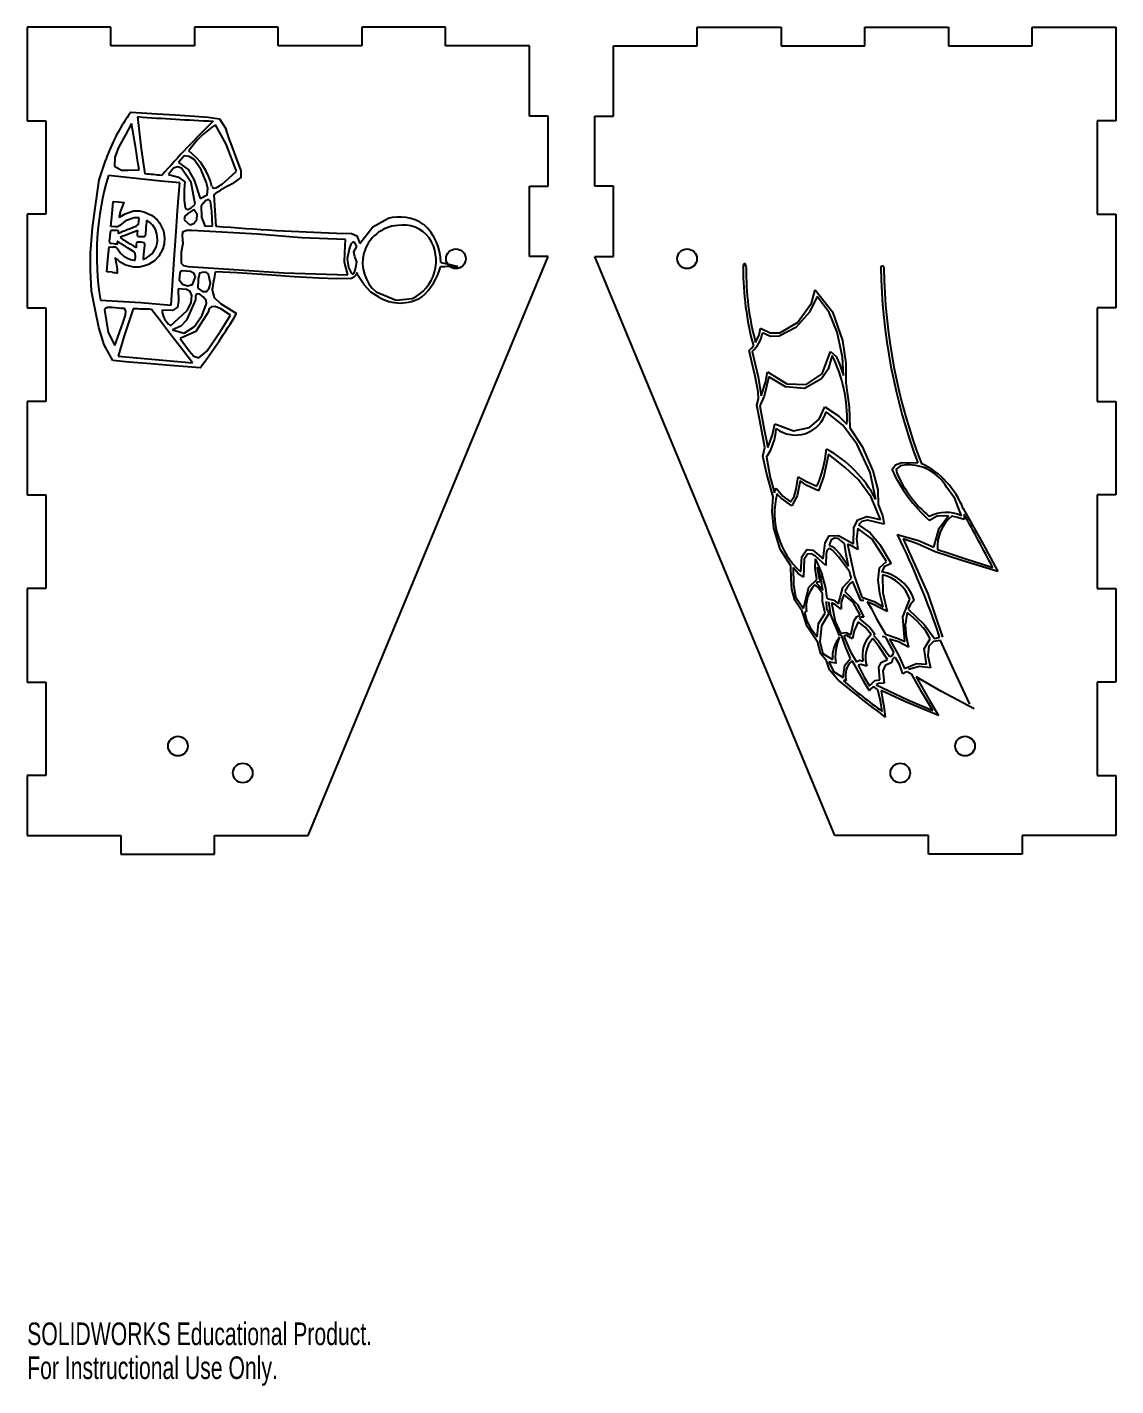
# Model space of a CAD drawing. Header units: millimetres. Extents: x -42 to 634, y -27 to 264.
# Drawn here: x -42.3 to 190.2, y -27 to 263.4 of the extents above; entities that cross this region are included whole.
import ezdxf

# ---------------------------------------------------------------- set-up
doc = ezdxf.new("R2010")
doc.units = ezdxf.units.MM
doc.styles.add('SLDTEXTSTYLE0', font='TXT', dxfattribs={"width": 0.7})

msp = doc.modelspace()

# ---------------------------------------------------------------- linework, layer by layer
at = {"color": 7, "linetype": 'Continuous'}
for p, q in [((-24.44, 263.44), (-42.32, 263.44)), ((-42.32, 263.44), (-42.32, 243.44)), ((-24.44, 259.44), (-24.44, 263.44)), ((-6.56, 263.44), (-6.56, 259.44)), ((11.32, 263.44), (-6.56, 263.44)), ((11.32, 259.44), (11.32, 263.44)), ((47.08, 263.44), (29.2, 263.44)), ((29.2, 263.44), (29.2, 259.44)), ((47.08, 259.44), (47.08, 263.44)), ((100.84, 263.44), (118.72, 263.44)), ((100.84, 259.44), (100.84, 263.44)), ((118.72, 263.44), (118.72, 259.44)), ((136.6, 259.44), (136.6, 263.44)), ((136.6, 263.44), (154.48, 263.44)), ((154.48, 263.44), (154.48, 259.44)), ((172.36, 259.44), (172.36, 263.44)), ((172.36, 263.44), (190.24, 263.44)), ((190.24, 263.44), (190.24, 243.44)), ((-6.56, 259.44), (-24.44, 259.44)), ((29.2, 259.44), (11.32, 259.44)), ((64.96, 259.44), (47.08, 259.44)), ((64.96, 244.44), (64.96, 259.44)), ((82.96, 259.44), (100.84, 259.44)), ((82.96, 244.44), (82.96, 259.44)), ((118.72, 259.44), (136.6, 259.44)), ((154.48, 259.44), (172.36, 259.44)), ((68.96, 244.44), (64.96, 244.44)), ((68.96, 229.44), (68.96, 244.44)), ((78.96, 244.44), (82.96, 244.44)), ((78.96, 229.44), (78.96, 244.44)), ((-42.32, 243.44), (-38.32, 243.44)), ((-38.32, 243.44), (-38.32, 223.44)), ((186.24, 243.44), (186.24, 223.44)), ((190.24, 243.44), (186.24, 243.44)), ((64.96, 214.44), (64.96, 229.44)), ((64.96, 229.44), (68.96, 229.44)), ((82.96, 229.44), (78.96, 229.44)), ((82.96, 214.44), (82.96, 229.44)), ((-24.19, 223.52), (-23.95, 226.18)), ((-23.95, 226.18), (-22.78, 226.08)), ((-38.32, 223.44), (-42.32, 223.44)), ((-42.32, 223.44), (-42.32, 203.44)), ((-24.43, 220.86), (-24.19, 223.52)), ((-23.59, 220.79), (-24.43, 220.86)), ((-18.42, 222.67), (-18.66, 222.69)), ((-18.49, 221.89), (-18.42, 222.67)), ((186.24, 223.44), (190.24, 223.44)), ((190.24, 223.44), (190.24, 203.44)), ((-25.07, 213.81), (-24.83, 216.47)), ((-24.83, 216.47), (-23.99, 216.39)), ((-25.31, 211.15), (-25.07, 213.81)), ((-19.48, 213.64), (-19.24, 213.61)), ((-19.24, 213.61), (-19.17, 214.39)), ((17.68, 90.64), (68.96, 214.44)), ((68.96, 214.44), (64.96, 214.44)), ((78.96, 214.44), (82.96, 214.44)), ((130.24, 90.64), (78.96, 214.44)), ((-24.14, 211.04), (-25.31, 211.15)), ((-42.32, 203.44), (-38.32, 203.44)), ((-38.32, 203.44), (-38.32, 183.44)), ((186.24, 203.44), (186.24, 183.44)), ((190.24, 203.44), (186.24, 203.44)), ((-38.32, 183.44), (-42.32, 183.44)), ((-42.32, 183.44), (-42.32, 163.44)), ((186.24, 183.44), (190.24, 183.44)), ((190.24, 183.44), (190.24, 163.44)), ((-42.32, 163.44), (-38.32, 163.44)), ((-38.32, 163.44), (-38.32, 143.44)), ((186.24, 163.44), (186.24, 143.44)), ((190.24, 163.44), (186.24, 163.44)), ((-38.32, 143.44), (-42.32, 143.44)), ((-42.32, 143.44), (-42.32, 123.44)), ((186.24, 143.44), (190.24, 143.44)), ((190.24, 143.44), (190.24, 123.44)), ((-42.32, 123.44), (-38.32, 123.44)), ((-38.32, 123.44), (-38.32, 103.44)), ((186.24, 123.44), (186.24, 103.44)), ((190.24, 123.44), (186.24, 123.44)), ((-38.32, 103.44), (-42.32, 103.44)), ((-42.32, 103.44), (-42.32, 90.64)), ((186.24, 103.44), (190.24, 103.44)), ((190.24, 103.44), (190.24, 90.64)), ((-42.32, 90.64), (-22.32, 90.64)), ((-22.32, 90.64), (-22.32, 86.64)), ((-2.32, 86.64), (-2.32, 90.64)), ((-2.32, 90.64), (17.68, 90.64)), ((150.24, 90.64), (130.24, 90.64)), ((150.24, 86.64), (150.24, 90.64)), ((170.24, 90.64), (170.24, 86.64)), ((190.24, 90.64), (170.24, 90.64)), ((-22.32, 86.64), (-2.32, 86.64)), ((170.24, 86.64), (150.24, 86.64))]:
    msp.add_line(p, q, dxfattribs=at)
at = {"color": 7, "linetype": 'Continuous', "flags": 128}
for points in [[(-20.15, 245.28), (-17.87, 245.12), (-14.53, 244.91), (-10.74, 244.67), (-6.55, 244.4), (-3.63, 244.2)], [(-18.73, 244.31), (-17.97, 237.4), (-17.18, 232.06)], [(-3.63, 244.2), (-1.21, 243.87), (0.05, 241.82), (0.68, 239.77), (1.41, 237.95)], [(-20.06, 242.87), (-21.29, 240.45), (-22.79, 237.73), (-23.61, 235.63), (-23.63, 233.74)], [(2.38, 232.66), (0.22, 238.46), (-2.09, 242.57)], [(-5.12, 232.97), (-6.65, 235.13), (-7.69, 235.83), (-8.75, 235.91), (-9.96, 234.54)], [(1.41, 237.95), (2.69, 234.45), (3.35, 232.77), (3.35, 231.32), (1.49, 229.95)], [(-27.83, 224.74), (-26.91, 230.8), (-25.51, 235.1)], [(-23.63, 233.74), (-22.18, 232.86), (-20.74, 232.88), (-18.42, 232.92)], [(-9.34, 233.3), (-10.19, 233.57), (-11.05, 233.33), (-12.12, 231.95)], [(-9.96, 234.54), (-7.91, 233), (-6.67, 230.76), (-5.39, 226.85)], [(-6.45, 225.58), (-7.27, 230.23), (-9.34, 233.3)], [(-5.39, 226.85), (-3.87, 227.62), (-3.71, 228.94), (-4.04, 230.19), (-5.12, 232.97)], [(-2.83, 229.38), (-2.51, 229.03), (-1.95, 229.1), (-0.69, 229.88), (0.71, 231.07), (2.38, 232.66)], [(-9.71, 230.14), (-13.76, 230.49), (-18.37, 231.02), (-24.96, 231.71)], [(-12.12, 231.95), (-10.01, 231.4), (-8.64, 230.39), (-8.76, 228.71)], [(-11.54, 204.04), (-11.24, 208.29), (-10.89, 213.85), (-10.5, 219.79), (-10.2, 224.15), (-9.93, 227.75), (-9.71, 230.14)], [(-8.76, 228.71), (-8.77, 226.39), (-8.57, 224.89), (-8.35, 224.58), (-8.02, 224.48), (-7.29, 224.82), (-6.45, 225.58)], [(-2.7, 220.87), (-2.88, 224.05), (-3.06, 225.73), (-3.26, 226.3), (-3.57, 226.58), (-4.19, 226.35), (-5.12, 225.27)], [(-2.48, 227.62), (-2.25, 224.26), (-2.03, 220.92)], [(-28.82, 215.13), (-28.39, 220.52), (-27.83, 224.74)], [(-22.78, 226.08), (-21.7, 225.98), (-21.61, 225.97), (-21.61, 225.97), (-21.61, 225.97), (-21.61, 225.97), (-21.61, 225.97), (-21.61, 225.97)], [(-22.55, 223.44), (-22.68, 223.05), (-22.69, 222.9), (-22.67, 222.87), (-22.64, 222.85), (-22.53, 222.87), (-22.41, 222.93), (-22.11, 223.1), (-21.38, 223.55), (-19.6, 224.16)], [(-22.43, 223.76), (-22.51, 223.56), (-22.55, 223.44)], [(-19.6, 224.16), (-18.34, 224.16), (-17.37, 223.97)], [(-17.37, 223.97), (-15.64, 223.16), (-14.51, 222.19)], [(-8.78, 222.26), (-7.59, 221.2), (-6.69, 221.46), (-6.06, 222.3), (-5.98, 223.4), (-6.69, 224.49)], [(-6.69, 224.49), (-8.05, 223.56), (-8.63, 223.02), (-8.78, 222.26)], [(-5.12, 225.27), (-5.08, 222.83), (-4.38, 220.96), (-2.7, 220.87)], [(-22.49, 221.05), (-23.03, 220.73), (-23.59, 220.79)], [(-19.45, 222.68), (-21.32, 222.06), (-22.49, 221.05)], [(-20.48, 220.36), (-19.66, 220.68), (-19.05, 220.92)], [(-18.66, 222.69), (-19.11, 222.7), (-19.45, 222.68)], [(-19.05, 220.92), (-18.54, 221.31), (-18.49, 221.89)], [(-15.74, 221.33), (-16.11, 221.67), (-16.43, 221.91)], [(-15.68, 221.27), (-15.72, 221.31), (-15.74, 221.33)], [(-15.29, 220.79), (-15.51, 221.08), (-15.68, 221.27)], [(-14.92, 220.17), (-15.12, 220.53), (-15.29, 220.79)], [(-14.51, 222.19), (-14.26, 221.89), (-14.07, 221.64)], [(-14.07, 221.64), (-13.23, 219.92), (-12.97, 218.43)], [(28.76, 217.17), (31.55, 220.73), (34.7, 222.54)], [(-23.9, 217.1), (-24.51, 217.19), (-24.68, 217.41), (-24.71, 217.73), (-24.58, 218.66)], [(-24.58, 218.66), (-24.53, 219.62), (-24.46, 219.9), (-24.25, 220.05), (-23.64, 220.08)], [(-23.64, 220.08), (-23.18, 220.06), (-22.89, 219.96), (-22.86, 219.7)], [(-22.86, 219.7), (-22.88, 219.51), (-22.88, 219.46), (-22.86, 219.43), (-22.81, 219.43), (-22.65, 219.49)], [(-22.65, 219.49), (-22.43, 219.58), (-22.28, 219.64)], [(-22.28, 219.64), (-22.08, 219.72), (-21.88, 219.8)], [(-21.88, 219.8), (-21.61, 219.9), (-21.42, 219.98)], [(-21.42, 219.98), (-20.8, 220.23), (-20.48, 220.36)], [(-19.36, 219.71), (-20.33, 219.32), (-21.27, 218.96)], [(-17.96, 218.59), (-18.5, 218.62), (-18.69, 218.72), (-18.74, 218.97), (-18.72, 219.32)], [(-18.72, 219.32), (-18.67, 219.93), (-18.66, 219.98), (-18.66, 219.98), (-18.66, 219.98), (-18.66, 219.98), (-18.66, 219.98)], [(-16.98, 220.33), (-17.02, 219.23), (-17.09, 218.87), (-17.3, 218.65), (-17.96, 218.59)], [(-14.46, 218.04), (-14.59, 219.27), (-14.92, 220.17)], [(-14.54, 217.28), (-14.48, 217.71), (-14.46, 218.04)], [(-12.97, 218.43), (-13.06, 217.09), (-13.35, 216.05)], [(-9.21, 218.85), (-9.1, 217.17), (-9.4, 215.33), (-9.42, 212.98), (-8.9, 212.48), (-7.92, 212.31)], [(-7.13, 219.97), (-8.24, 219.98), (-9.12, 219.65), (-9.21, 218.85)], [(25.71, 218.05), (16.26, 218.42), (6.87, 219.21), (-7.13, 219.97)], [(23.75, 219.43), (26.99, 219.33), (28.12, 218.81), (28.76, 217.17)], [(26.17, 210.47), (25.46, 213.18), (25.55, 215.23), (25.71, 218.05)], [(-28.57, 207.03), (-28.79, 211.51), (-28.82, 215.13)], [(-23.07, 217.33), (-23.13, 217.08), (-23.46, 217.02), (-23.9, 217.1)], [(-23.08, 216.18), (-22.4, 215.14), (-21.67, 214.48)], [(-22.82, 217.49), (-22.96, 217.59), (-23.02, 217.6), (-23.04, 217.57), (-23.05, 217.52), (-23.07, 217.33)], [(-22.48, 217.28), (-22.65, 217.39), (-22.82, 217.49)], [(-22.12, 217.06), (-22.35, 217.2), (-22.48, 217.28)], [(-21.74, 216.82), (-21.94, 216.94), (-22.12, 217.06)], [(-21.31, 216.54), (-21.58, 216.72), (-21.74, 216.82)], [(-20.87, 216.27), (-21.09, 216.41), (-21.31, 216.54)], [(-21.3, 217.73), (-20.18, 217.04), (-19.56, 216.65)], [(-19.17, 214.39), (-19.22, 215.07), (-19.58, 215.52), (-20.87, 216.27)], [(-18.93, 216.96), (-18.9, 217.39), (-18.76, 217.57), (-18.06, 217.54)], [(-18.06, 217.54), (-17.41, 217.42), (-17.23, 217.13), (-17.23, 216.71), (-17.4, 215.65)], [(-17.4, 215.65), (-17.55, 213.98), (-17.56, 213.85), (-17.56, 213.84), (-17.56, 213.84), (-17.56, 213.84), (-17.56, 213.84), (-17.56, 213.84)], [(-16.41, 214.41), (-15.77, 214.95), (-15.34, 215.45)], [(-15.34, 215.45), (-14.79, 216.43), (-14.54, 217.28)], [(-13.35, 216.05), (-14.2, 214.5), (-15.14, 213.51)], [(28.13, 216.53), (27.71, 217.32), (27.32, 217.54), (26.83, 217.07), (26.44, 216.02), (26.07, 213.92)], [(27.88, 212.11), (28.08, 213.26), (27.67, 214.36), (27.43, 215.43), (28.13, 216.53)], [(-22.44, 213.21), (-23.04, 213.76), (-23.45, 214.09), (-23.49, 214.07), (-23.5, 214.02), (-23.48, 213.81)], [(-23.48, 213.81), (-23.39, 213.32), (-23.27, 212.61)], [(-23.27, 212.61), (-23.12, 211.78), (-23.07, 211.5)], [(-19.54, 212.14), (-21.22, 212.55), (-22.44, 213.21)], [(-21.67, 214.48), (-20.9, 214.03), (-20.24, 213.78)], [(-20.24, 213.78), (-19.83, 213.68), (-19.48, 213.64)], [(-16.73, 212.57), (-18.3, 212.16), (-19.54, 212.14)], [(-17.45, 213.88), (-16.85, 214.14), (-16.41, 214.41)], [(-16.38, 212.72), (-16.59, 212.63), (-16.73, 212.57)], [(-15.14, 213.51), (-15.82, 213.03), (-16.38, 212.72)], [(-7.92, 212.31), (2.93, 211.55), (12.51, 210.94), (26.17, 210.47)], [(26.07, 213.92), (26.31, 212.05), (26.87, 210.89), (27.12, 210.7), (27.36, 210.73), (27.68, 211.23), (27.88, 212.11)], [(46.03, 213.16), (47.74, 212.8), (49.69, 212.3)], [(110.62, 212.06), (110.82, 212.83), (110.9, 212.9), (110.99, 212.89), (111.29, 212.03)], [(140.05, 212.07), (140.17, 212.33), (140.4, 212.39), (140.63, 212.28), (140.72, 212)], [(-9.73, 210.79), (-9.85, 209.44), (-9.16, 208.51), (-8.08, 208.13), (-7.02, 208.42), (-6.37, 210.1)], [(-6.37, 210.1), (-6.64, 210.77), (-7.42, 211.23), (-9.25, 211.38), (-9.62, 211.16), (-9.73, 210.79)], [(-5.84, 207.68), (-4.83, 206.95), (-4.04, 206.97), (-3.43, 207.62), (-3.14, 208.65), (-3.56, 210.67), (-4.02, 211.01), (-4.64, 211.04)], [(-4.64, 211.04), (-5.53, 210.85), (-5.77, 209.47), (-5.84, 207.68)], [(23.75, 209.62), (19.96, 209.76), (14.75, 210.09), (8.95, 210.49), (2.54, 210.94), (-2.1, 211.17)], [(28.2, 210.79), (27.48, 210.01), (27, 209.71), (23.75, 209.62)], [(32.7, 205.79), (31.08, 206.82), (29.67, 208.36), (28.27, 210.51), (28.14, 210.78), (28.12, 210.85), (28.11, 210.88), (28.11, 210.89), (28.11, 210.89), (28.11, 210.89), (28.12, 210.89), (28.16, 210.85), (28.2, 210.79)], [(-23.99, 192.21), (-25.86, 195.56), (-27.02, 199.21), (-27.75, 202.7), (-28.57, 207.03)], [(-10.08, 207.51), (-9.99, 204.84), (-10.22, 203.57), (-11.25, 202.9), (-13.52, 202.91)], [(-7.13, 206.06), (-7.53, 206.93), (-8.28, 207.38), (-10.08, 207.51)], [(-4.02, 204.39), (-4.11, 205.04), (-4.69, 205.81), (-5.46, 206.38), (-6.12, 206.43), (-6.36, 206.02), (-6.33, 205.14)], [(-2.77, 207.22), (-2.35, 205.63), (-1.01, 204.38), (2.42, 202.2)], [(32.22, 206.86), (36.48, 205.06), (39.92, 205.41)], [(114.37, 199.11), (116.4, 198.09), (118.44, 198.1), (122.21, 200.33), (125.21, 204.44), (126.01, 207.29)], [(126.01, 207.29), (129.72, 202.59), (131.83, 196.45), (132.54, 191.58), (132.56, 187.44)], [(-26.68, 205.1), (-18.06, 204.56), (-11.54, 204.04)], [(-22.18, 203.32), (-24.17, 203.49), (-25.19, 203.49), (-25.57, 203.32), (-25.8, 202.98)], [(-23.62, 195.36), (-21.86, 200.18), (-21.35, 201.88), (-21.27, 202.82), (-21.54, 203.27), (-22.18, 203.32)], [(-11.73, 199.63), (-8.17, 202.87), (-7.32, 204.49), (-7.13, 206.06)], [(-6.33, 205.14), (-8.29, 200.81), (-9.52, 199.52), (-11.24, 198.74)], [(-11.24, 198.74), (-8.77, 198.06), (-6.6, 199.42), (-4.94, 201.86), (-4.02, 204.39)], [(1.11, 201.89), (-0.95, 203.25), (-2.16, 203.72), (-2.97, 203.67), (-3.42, 203.29), (-3.69, 202.54)], [(126.45, 205.84), (124.81, 202.49), (121.88, 199.24), (118.32, 197.36), (116.5, 197.31), (114.77, 198.07)], [(132.06, 188.98), (131.83, 192.89), (130.73, 198.24), (129.04, 202.45), (126.45, 205.84)], [(-25.8, 202.98), (-25.05, 198.18), (-23.62, 195.36)], [(-19.71, 203.21), (-21.59, 197.43), (-22.9, 193.14)], [(-7.02, 191.65), (-9.06, 194.37), (-11.81, 197.97), (-13.98, 200.8), (-15.73, 203.11)], [(-3.69, 202.54), (-6.27, 198.35), (-9.63, 196.92)], [(-3.97, 194.16), (-1.05, 198.42), (1.11, 201.89)], [(113.3, 196.04), (114.04, 197.64), (114.37, 199.11)], [(-9.63, 196.92), (-7.73, 194.28), (-6.73, 193.14), (-5.64, 192.74), (-3.97, 194.16)], [(111.89, 194.31), (112.42, 194.85), (112.81, 195.29)], [(-5.37, 190.65), (-8.06, 190.84), (-11.77, 191.12), (-15.9, 191.45), (-20.53, 191.86), (-23.99, 192.21)], [(-22.9, 193.14), (-18.89, 192.77), (-14.11, 192.3), (-7.02, 191.65)], [(113.58, 182.62), (113.9, 183.96), (113.82, 185.5), (113.21, 188.82), (112.47, 191.85), (111.89, 194.31)], [(112.54, 194.12), (113.82, 188.69), (114.47, 184.64)], [(115.81, 189.78), (119.96, 187.2), (124.11, 187.06), (127.48, 189.36), (129.29, 194.11)], [(129.67, 193.24), (128.76, 190.33), (127.39, 188.23), (123.73, 186.19), (119.67, 186.52), (116.15, 188.66)], [(129.29, 194.11), (130.47, 193.04), (131.14, 191.6), (132.06, 188.98)], [(114.47, 184.64), (115.41, 187.46), (115.81, 189.78)], [(116.15, 188.66), (115.14, 184.53), (114.2, 182.47)], [(132.56, 187.44), (133.27, 182.3), (133.39, 177.79)], [(114.95, 175.13), (114.21, 179.33), (113.58, 182.62)], [(114.2, 182.47), (115.12, 177.46), (115.89, 173.55)], [(117.39, 178.63), (121.37, 177.13), (124.82, 177.85), (126.85, 179.65), (128.06, 182.27)], [(128.06, 182.27), (130.98, 180.38), (132.8, 178.57)], [(138.96, 162.48), (137.78, 168.25), (134.97, 174.26), (131.92, 178.35), (128.38, 181.22)], [(115.89, 173.55), (116.91, 176.31), (117.39, 178.63)], [(133.39, 177.79), (136.05, 173.8), (138.31, 168.58), (139.38, 164.57), (139.5, 161.41)], [(114.83, 171.72), (115.29, 173.55), (114.95, 175.13)], [(117.01, 163.02), (115.66, 167.86), (114.83, 171.72)], [(115.63, 171.52), (116.41, 167.18), (117.31, 163.86)], [(128.88, 172.16), (127.85, 167.49), (126.72, 164.3)], [(140, 158.21), (137.98, 162.95), (135.24, 166.66), (132.41, 169.32), (128.88, 172.16)], [(142.43, 168.79), (143.15, 169.85), (144.5, 170.35), (147.94, 170.3)], [(145.52, 169.89), (144.26, 169.67), (143.29, 168.94), (143.45, 168.15)], [(120.75, 161.97), (121.55, 163.12), (121.94, 164.68), (122.42, 167.32)], [(122.81, 166.48), (122.15, 163.26), (121.06, 161.1)], [(122.42, 167.32), (124.18, 166.29), (126.38, 165.29)], [(126.72, 164.3), (124.26, 165.48), (122.81, 166.48)], [(120.85, 148.27), (118.51, 151.84), (117.18, 156.31), (116.81, 159.87), (117.01, 163.02)], [(117.31, 163.86), (117.43, 164.26), (117.66, 164.88)], [(117.66, 164.88), (119.14, 163.17), (120.75, 161.97)], [(121.06, 161.1), (118.76, 162.74), (117.86, 163.66)], [(157.26, 158.99), (155.83, 162.65), (154.14, 165.04)], [(139.5, 161.41), (140.38, 159.05), (140.77, 157.17)], [(157.65, 160.51), (161.92, 152.89), (165.06, 147.05)], [(134.24, 152.99), (134.26, 156.45), (135.11, 158.1), (137.03, 158.8), (140, 158.21)], [(140.77, 157.17), (137.18, 158.06), (135.97, 157.75), (135.3, 157.05)], [(135.3, 157.05), (137.8, 155.34), (139.85, 152.83), (142.23, 148.81)], [(154.47, 159), (152.09, 158.88), (150.42, 158.01)], [(151.36, 152.27), (152.48, 156.36), (154.47, 159)], [(157.86, 158.19), (156.39, 158.64), (155.21, 158.87)], [(157.82, 159.34), (157.84, 158.72), (157.86, 158.19)], [(127.73, 149.76), (128.14, 153.23), (129.04, 154.7), (130.98, 154.79), (134.24, 152.99)], [(132.3, 153.08), (130.91, 154.1), (130.13, 154.19), (129.47, 153.88), (129, 152.71)], [(135.14, 156.26), (134.83, 154.06), (135.11, 151.81)], [(141.24, 149.22), (138.22, 153.98), (135.14, 156.26)], [(143.57, 154.97), (148.12, 153.7), (151.36, 152.27)], [(151.63, 151.31), (147.9, 153.02), (144.83, 154.05)], [(144.83, 154.05), (150.12, 142.28), (153.23, 133.01)], [(122.93, 146.99), (123.14, 150.2), (124.27, 151.75), (125.5, 151.62), (127.73, 149.76)], [(128.83, 151.93), (128.55, 151.61), (128.39, 150.94), (128.3, 148.33)], [(133.35, 147.05), (131.02, 150.23), (129.79, 151.57), (129.26, 151.91), (128.83, 151.93)], [(129, 152.71), (129.63, 152.45), (130.22, 151.99), (131.39, 150.76), (133.16, 148.2)], [(133.16, 148.2), (132.62, 150.68), (132.3, 153.08)], [(135.11, 151.81), (133.9, 152.49), (132.93, 152.91)], [(132.93, 152.91), (134.41, 146), (136.01, 141.59)], [(165.06, 147.05), (157.36, 149.42), (151.63, 151.31)], [(152.17, 151.78), (154.55, 150.97), (158.44, 149.71), (161.57, 148.7), (163.97, 147.91)], [(123.24, 138.57), (121.68, 140.94), (121.06, 143.27), (120.92, 145.46), (120.85, 148.27)], [(128.3, 148.33), (126.08, 150.36), (125.14, 150.84), (124.36, 150.8), (123.67, 149.69), (123.5, 145.84)], [(126.4, 145.36), (126, 147.82), (126.1, 149.77)], [(140.57, 139.54), (139.86, 142.34), (139.45, 145.33), (139.77, 147.85), (141.24, 149.22)], [(142.23, 148.81), (140.74, 148.08), (140.26, 147.01)], [(123.5, 145.84), (122.41, 146.67), (121.35, 147.9)], [(121.35, 147.9), (121.36, 144.32), (121.81, 141.67), (123.53, 139.17)], [(123.53, 139.17), (124.67, 143.72), (126.4, 145.36)], [(127.63, 143.09), (127.21, 145.81), (126.47, 148.02)], [(126.47, 148.02), (126.79, 145.96), (127.09, 144.89)], [(131.02, 140.17), (131.91, 143.64), (133.75, 145.62)], [(133.75, 145.62), (133.5, 146.54), (133.35, 147.05)], [(140.37, 146.39), (140.47, 142.54), (141.41, 138.54)], [(127.56, 142.34), (126.52, 143.79), (125.94, 144.22)], [(127.09, 144.89), (126.55, 144.79), (126.26, 144.65)], [(126.26, 144.65), (127.04, 143.88), (127.63, 143.09)], [(128.16, 138.16), (127.59, 140.65), (127.56, 142.34)], [(132.39, 142.77), (134.99, 140.1), (136.42, 137.34)], [(128.37, 140.69), (128.45, 139.18), (128.96, 138.08)], [(128.58, 141.3), (130, 140.94), (131.02, 140.17)], [(131.22, 133.38), (129.39, 137.82), (128.93, 140.57)], [(131.55, 139.05), (130.35, 139.97), (129.53, 140.38)], [(129.53, 140.38), (130.3, 136.36), (131.4, 133.91)], [(132.17, 142.19), (131.6, 140.53), (131.55, 139.05)], [(135.63, 137.75), (134.11, 140.55), (132.17, 142.19)], [(136.38, 140.88), (136.03, 140.91), (135.72, 140.9)], [(136.01, 141.59), (138.65, 140.69), (140.57, 139.54)], [(141.41, 138.54), (139.66, 139.36), (138.63, 139.94), (137.16, 140.61)], [(137.16, 140.61), (137.97, 139.21), (139.05, 137.13), (141.04, 133.69)], [(145.17, 132.09), (144.71, 137.35), (146.23, 141.16)], [(147.18, 140.93), (146.33, 139.94), (145.88, 139.02)], [(126.56, 131.91), (124.29, 135.29), (123.24, 138.57)], [(124.16, 138.51), (123.97, 138.53), (123.85, 138.44), (123.8, 138), (124.16, 136.69), (124.92, 135.08), (126.41, 133.1)], [(126.41, 133.1), (126.74, 135.94), (128.16, 138.16)], [(128.96, 138.08), (127.37, 135.47), (127.03, 132.08)], [(133.63, 133.52), (134.29, 136.43), (134.88, 137.42), (135.63, 137.75)], [(136.42, 137.34), (135.9, 137.3), (135.65, 137.19), (135.51, 136.97)], [(135.51, 136.97), (137.73, 135.08), (138.79, 133.76)], [(145.64, 138.29), (145.25, 135.63), (145.48, 133.17), (145.83, 131.56), (145.97, 130.91)], [(145.88, 139.02), (149.32, 135.76), (151.5, 132.75)], [(131.4, 133.91), (132.64, 134.05), (133.63, 133.52)], [(135.2, 136.3), (134.34, 134.41), (134.01, 132.65)], [(138, 133.62), (136.67, 135.19), (135.2, 136.3)], [(138.79, 133.76), (138.59, 133.56), (138.45, 133.4)], [(141.04, 133.69), (143.73, 132.76), (145.17, 132.09)], [(128.46, 128), (127.26, 129.48), (126.56, 131.91)], [(127.03, 132.08), (127.69, 129.55), (129.72, 128.28)], [(133.6, 128.5), (132.56, 130.81), (131.63, 133.5)], [(134.01, 132.65), (132.77, 133.39), (132.36, 133.4), (132.12, 133.27)], [(132.12, 133.27), (133.51, 130.06), (134.82, 127.8)], [(141.44, 128.25), (139.68, 131), (138.32, 132.74)], [(138.45, 133.4), (139.53, 132.23), (140.67, 130.62), (141.51, 129.4), (141.95, 128.88)], [(141.2, 132.87), (140.77, 133.09), (140.43, 133.16)], [(142.82, 129.8), (141.98, 131.42), (141.2, 132.87)], [(145.97, 130.91), (143.79, 132.02), (141.93, 132.6)], [(141.93, 132.6), (143.82, 129.2), (145.1, 126.32)], [(149.79, 127.29), (149.31, 130.51), (150.61, 132.67)], [(152.78, 132.35), (151.27, 132.1), (150.27, 131.11), (150.11, 129.1), (150.63, 126.45)], [(151.5, 132.75), (151.9, 132.86), (152.59, 133.06)], [(159.03, 118.74), (155.66, 126.07), (152.78, 132.35)], [(130.91, 123.84), (129.1, 126.05), (128.46, 128)], [(131.99, 124.41), (132.37, 127.02), (133.6, 128.5)], [(137.6, 121.6), (136.72, 123.08), (135.5, 125.28), (134.58, 126.91), (133.94, 127.99)], [(134.82, 127.8), (135.52, 128.09), (136.28, 127.9)], [(139.86, 123.93), (139.63, 126.66), (140.14, 127.64), (141.44, 128.25)], [(141.95, 128.88), (142.51, 129.11), (142.82, 129.8)], [(143.18, 128.59), (142.88, 128.68), (142.52, 128.3), (142.42, 127.63)], [(144.71, 125.19), (144, 127.18), (143.18, 128.59)], [(130.41, 127.45), (129.51, 127.59), (128.93, 127.73)], [(128.93, 127.73), (129.96, 125.68), (131.99, 124.41)], [(137.05, 126.87), (135.75, 127.21), (135.18, 127.04)], [(135.18, 127.04), (136.52, 124.48), (137.65, 122.6)], [(142.42, 127.63), (140.99, 126.99), (140.47, 125.85), (140.76, 123.19)], [(145.69, 125.64), (145.17, 125.49), (144.71, 125.19)], [(145.1, 126.32), (147.66, 127.43), (149.79, 127.29)], [(146.9, 124.68), (146.64, 125.05), (145.69, 125.64)], [(150.63, 126.45), (148.27, 126.77), (145.97, 126.13)], [(132.61, 123.76), (132.29, 123.78), (132.04, 123.69)], [(139.42, 121.77), (138.68, 122.32), (138.32, 122.33), (137.97, 122.03), (137.6, 121.6)], [(137.65, 122.6), (138.77, 123.81), (139.86, 123.93)], [(140.76, 123.19), (139.52, 123.14), (139.04, 122.85)], [(139.04, 122.85), (145.84, 119.65), (151.12, 117.33)], [(151.12, 117.33), (148.79, 121.26), (146.9, 124.68)], [(159.99, 117.75), (152.86, 121.5), (147.62, 124.56)], [(147.62, 124.56), (150.59, 119.32), (152.34, 116.31)], [(140.34, 117.17), (139.99, 119.4), (139.42, 121.77)], [(152.34, 116.31), (145.2, 119.28), (140.12, 121.63)], [(140.12, 121.63), (140.41, 119.7), (140.66, 118.26), (140.96, 115.97)]]:
    msp.add_lwpolyline(points, dxfattribs=at)
at = {"color": 7, "linetype": 'Continuous'}
for centre in [(49.27, 213.94), (98.65, 213.94), (-10.13, 109.74), (158.05, 109.74), (3.73, 104), (144.19, 104)]:
    msp.add_circle(centre, 2.1, dxfattribs=at)
for centre, radius, start, end in [((10.49, 222.63), 38.1, 143.5252, 160.9022), ((18.35, 734.19), 491.28, 265.672, 267.5561), ((-204.61, 207.41), 187.92, 7.8038, 10.8766), ((148.75, 89.36), 215.92, 134.5034, 138.7465), ((8.95, 225.6), 20.24, 123.0523, 145.8026), ((-15.63, 226.45), 13.12, 12.8764, 53.365), ((31.84, 214.68), 59.3, 163.3136, 189.2978), ((-21.67, 161.3), 70.9, 83.4483, 86.3688), ((15.32, 201.93), 31.25, 116.2705, 124.7086), ((-228.02, 302.13), 220.02, 339.1332, 339.7464), ((23.62, 217.49), 40.69, 173.438, 176.0057), ((-17.72, 220.23), 2.12, 52.613, 64.6226), ((39.1, 709.37), 490.18, 265.1864, 268.205), ((37.48, 212.89), 8.2, 94.5438, 164.2487), ((37.17, 213.51), 9.36, 56.2465, 105.3129), ((37.94, 213.96), 7.19, 38.2615, 98.8804), ((35.21, 213.19), 10.82, 359.8877, 48.5367), ((-18.58, 210.43), 8.94, 107.527, 115.932), ((-12.97, 232.38), 16.86, 235.6302, 240.392), ((-11.76, 201.47), 19.76, 110.444, 112.6103), ((36.07, 213.51), 8.97, 295.4453, 33.0895), ((-23.73, 215.45), 0.975, 48.3803, 105.4443), ((-11.3, 229.3), 15.1, 236.8779, 239.3735), ((-24.26, 217.14), 5.33, 350.9674, 358.0867), ((37.52, 213.1), 8.18, 165.7235, 229.6413), ((-18.07, 215.49), 1.73, 286.9272, 290.8733), ((33.41, 215.5), 12.99, 311.5363, 345.2808), ((51.66, 79.1), 133.22, 90.8445, 92.4448), ((174.49, 211.87), 63.86, 179.8277, 195.0468), ((167.33, 210.95), 56.05, 178.897, 195.4354), ((265.3, 214.1), 125.27, 180.9299, 200.4634), ((-22.33, 225.07), 14.15, 262.6409, 267.4163), ((-32.92, 209.44), 10.06, 8.5564, 11.7657), ((-77.12, 221.76), 75.76, 348.9293, 351.9651), ((260.52, 213.22), 119.81, 180.5838, 201.0445), ((37.38, 213.42), 8.95, 238.4734, 301.2636), ((-20.16, 108.71), 94.5, 87.3151, 89.7271), ((-9.05, 203.21), 4.47, 183.8573, 233.1843), ((-121.08, 277.01), 144.39, 323.2662, 328.7976), ((108.2, 199.18), 6.66, 310.6426, 350.417), ((102.81, 179.83), 30.02, 357.6045, 26.5324), ((121.81, 183.08), 6.83, 233.0588, 344.236), ((105.37, 178.41), 12.36, 326.1081, 356.3105), ((103.44, 175.37), 25.06, 336.2844, 355.1288), ((116.54, 151.03), 25.18, 27.0544, 61.8889), ((172.31, 182.57), 32.9, 204.762, 228.287), ((145.81, 160.31), 9.58, 29.5722, 91.7142), ((140.96, 154.07), 17.88, 21.0974, 64.3636), ((166.79, 178.33), 25.47, 203.5661, 229.9317), ((134.21, 159.53), 16.86, 165.8125, 228.0303), ((153.98, 152), 7.72, 64.8292, 117.629), ((160.43, 152.44), 8.29, 129.0796, 184.5244), ((-195.27, -37.85), 404.42, 27.3434, 29.182), ((-7.39, 80.03), 168.54, 18.3387, 26.4015), ((106.46, 139.42), 22.19, 4.8522, 27.7899), ((138.62, 138.15), 9.01, 18.0023, 79.4602), ((138.58, 138.49), 8.1, 19.1895, 77.2228), ((130.89, 139.55), 6.81, 136.6789, 188.7346), ((136.75, 141.11), 4.67, 125.4255, 159.1651), ((176.98, 160.47), 45.66, 199.9187, 205.3755), ((136.61, 125.3), 15.82, 27.7821, 55.1964), ((141.9, 129.33), 5.79, 132.2326, 194.2582), ((136.39, 128.75), 6.69, 140.4498, 184.0536), ((140.47, 128.81), 10.15, 155.5838, 187.7443), ((133.19, 127.22), 6.46, 103.9351, 107.7128), ((142.83, 128.69), 6.06, 138.0286, 197.5097), ((136.64, 124.82), 4.16, 130.3317, 194.7526), ((271.39, 292.92), 219.83, 230.2767, 233.6049), ((219.99, 227.16), 135.8, 229.635, 234.0894)]:
    msp.add_arc(centre, radius, start, end, dxfattribs=at)

# ---------------------------------------------------------------- texts
at = {"color": 7, "linetype": 'Continuous', "char_height": 4.8336, "attachment_point": 1, "style": 'SLDTEXTSTYLE0'}
for s, insert in [('SOLIDWORKS Educational Product.', (-42.32, -13.47)), ('For Instructional Use Only.', (-42.32, -20.72))]:
    msp.add_mtext(s, dxfattribs=dict(at, insert=insert))

doc.saveas('drawing.dxf')
